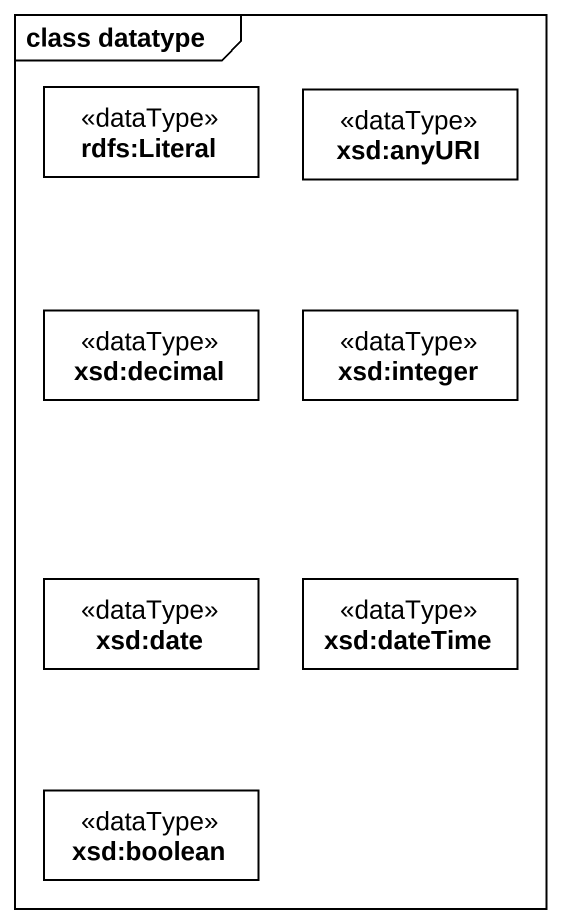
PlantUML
@startuml
mainframe class datatype
hide circle
hide empty members
class "rdfs:Literal" as rdfs_Literal <<dataType>>
class "xsd:anyURI" as xsd_anyURI <<dataType>>
class "xsd:decimal" as xsd_decimal <<dataType>>
class "xsd:integer" as xsd_integer <<dataType>>
class "xsd:date" as xsd_date <<dataType>>
class "xsd:dateTime" as xsd_dateTime <<dataType>>
class "xsd:boolean" as xsd_boolean <<dataType>>
@enduml
